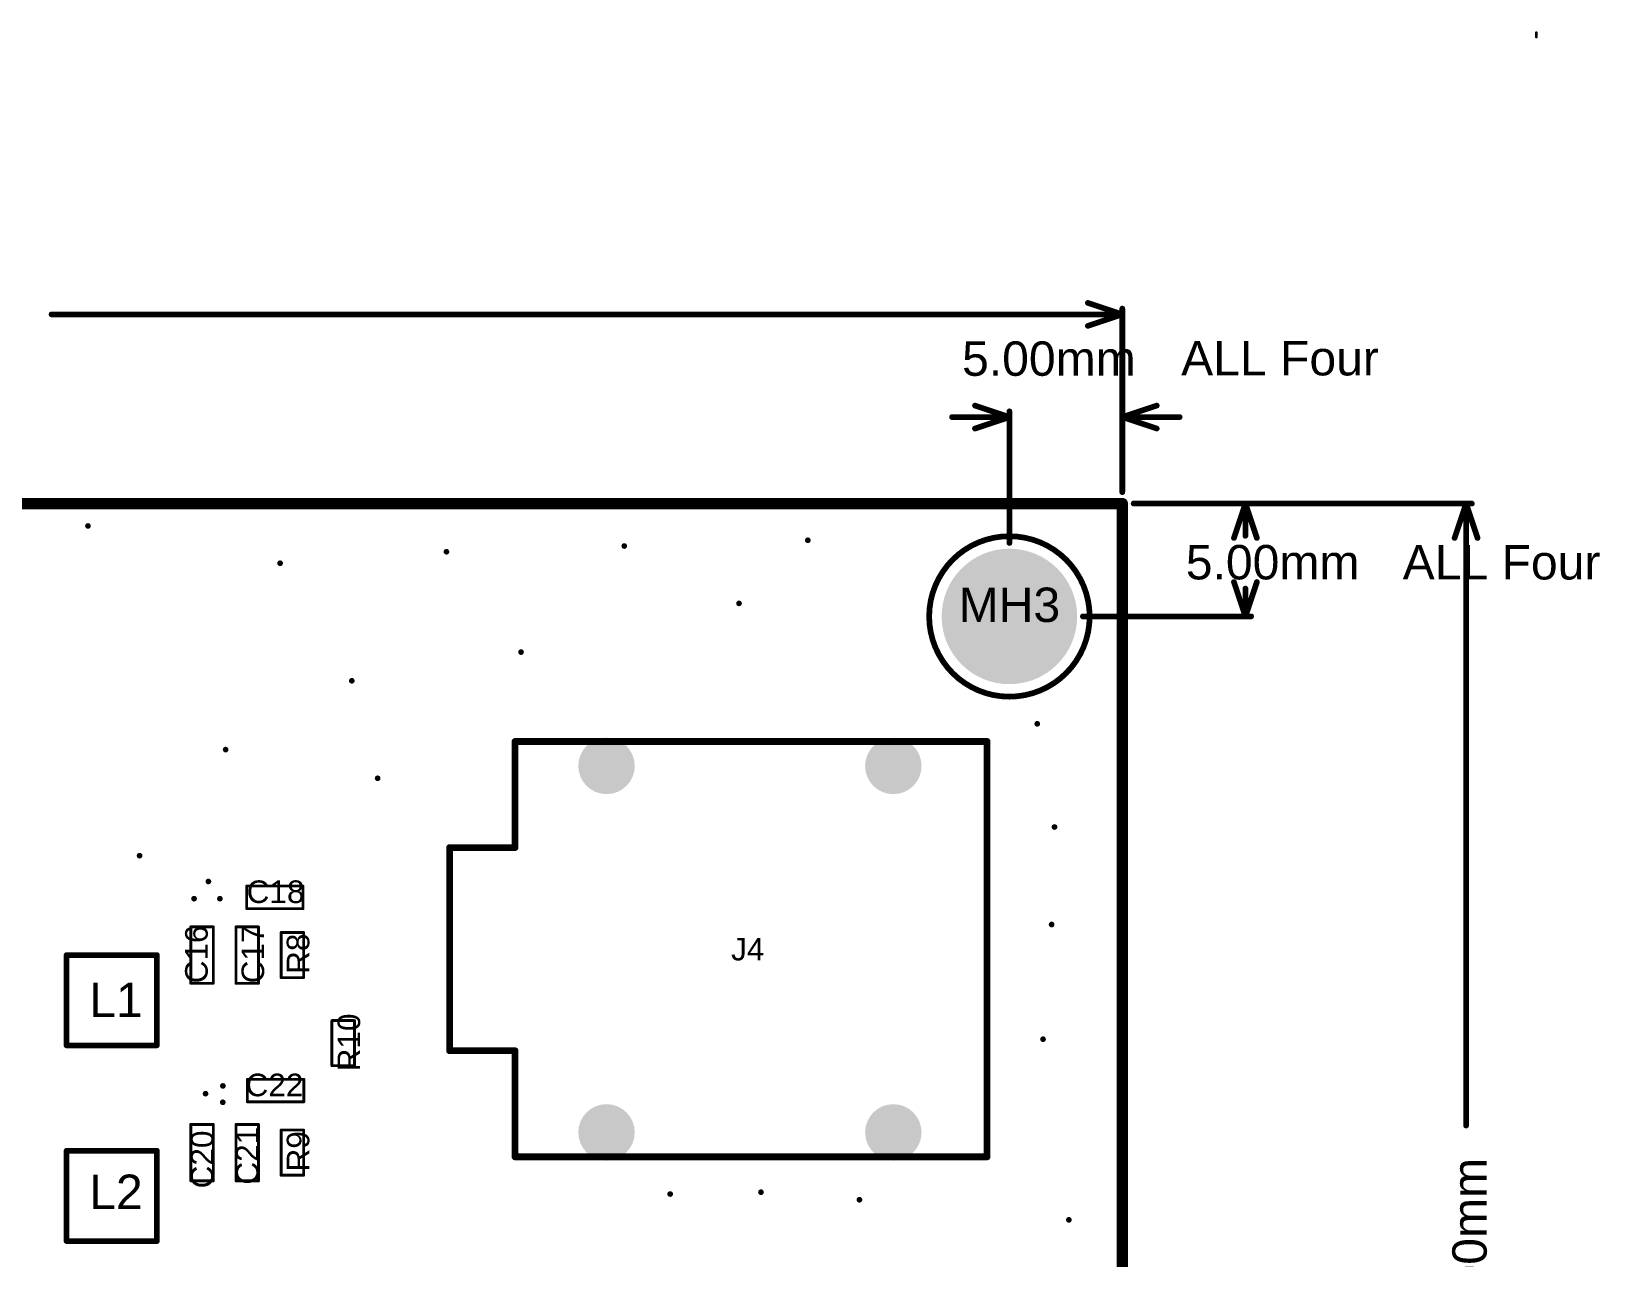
# Model space of a CAD drawing. Header units: inches. Extents: x 0 to 127, y 0 to 86.
# Drawn here: x 57.7 to 127.1, y 31.6 to 85.9 of the extents above; entities that cross this region are included whole.
import ezdxf

# ---------------------------------------------------------------- set-up
doc = ezdxf.new("R2010")
doc.units = ezdxf.units.IN
for name, color, linetype in [('Mechanical1', 6, 'Continuous'), ('Mechanical4', 56, 'Continuous'), ('Mechanical6', 56, 'Continuous'), ('MultiLayer', 9, 'Continuous'), ('PadHoleLayer', 156, 'Continuous'), ('ViaHoleLayer', 16, 'Continuous')]:
    doc.layers.add(name, color=color, linetype=linetype)
doc.styles.add('Arial', font='', dxfattribs={"height": 0.2})
doc.styles.get('Arial').set_extended_font_data('Arial')

# ---------------------------------------------------------------- blocks, each defined once
blk = doc.blocks.new('RES_0603_5')
at = {"layer": 'Mechanical4'}
for points in [[(-1, 0.5, 0.125, 0.125, 0), (-1, -0.5, 0.125, 0.125, 0)], [(-1, 0.5, 0.125, 0.125, 0), (1, 0.5, 0.125, 0.125, 0)], [(1, 0.5, 0.125, 0.125, 0), (1, -0.5, 0.125, 0.125, 0)], [(-1, -0.5, 0.125, 0.125, 0), (1, -0.5, 0.125, 0.125, 0)]]:
    blk.add_lwpolyline(points, format="xyseb", dxfattribs=at)
for points in [[(-1.031, 0.5, 0.0625, 0.0625, 1), (-0.969, 0.5, 0.0625, 0.0625, 1)], [(-1.031, 0.5, 0.0625, 0.0625, 1), (-0.969, 0.5, 0.0625, 0.0625, 1)], [(0.969, 0.5, 0.0625, 0.0625, 1), (1.031, 0.5, 0.0625, 0.0625, 1)], [(0.969, 0.5, 0.0625, 0.0625, 1), (1.031, 0.5, 0.0625, 0.0625, 1)], [(-1.031, -0.5, 0.0625, 0.0625, 1), (-0.969, -0.5, 0.0625, 0.0625, 1)], [(-1.031, -0.5, 0.0625, 0.0625, 1), (-0.969, -0.5, 0.0625, 0.0625, 1)], [(0.969, -0.5, 0.0625, 0.0625, 1), (1.031, -0.5, 0.0625, 0.0625, 1)], [(0.969, -0.5, 0.0625, 0.0625, 1), (1.031, -0.5, 0.0625, 0.0625, 1)]]:
    blk.add_lwpolyline(points, format="xyseb", close=True, dxfattribs=at)
at = {"layer": 'Mechanical4', "style": 'Arial'}
blk.add_text('R10', height=1, dxfattribs=at).set_placement((-1.25, -0.75))
blk = doc.blocks.new('RES_0603_6')
at = {"layer": 'Mechanical4'}
for points in [[(-1, 0.5, 0.125, 0.125, 0), (-1, -0.5, 0.125, 0.125, 0)], [(-1, 0.5, 0.125, 0.125, 0), (1, 0.5, 0.125, 0.125, 0)], [(1, 0.5, 0.125, 0.125, 0), (1, -0.5, 0.125, 0.125, 0)], [(-1, -0.5, 0.125, 0.125, 0), (1, -0.5, 0.125, 0.125, 0)]]:
    blk.add_lwpolyline(points, format="xyseb", dxfattribs=at)
for points in [[(-1.031, 0.5, 0.0625, 0.0625, 1), (-0.969, 0.5, 0.0625, 0.0625, 1)], [(-1.031, 0.5, 0.0625, 0.0625, 1), (-0.969, 0.5, 0.0625, 0.0625, 1)], [(0.969, 0.5, 0.0625, 0.0625, 1), (1.031, 0.5, 0.0625, 0.0625, 1)], [(0.969, 0.5, 0.0625, 0.0625, 1), (1.031, 0.5, 0.0625, 0.0625, 1)], [(-1.031, -0.5, 0.0625, 0.0625, 1), (-0.969, -0.5, 0.0625, 0.0625, 1)], [(-1.031, -0.5, 0.0625, 0.0625, 1), (-0.969, -0.5, 0.0625, 0.0625, 1)], [(0.969, -0.5, 0.0625, 0.0625, 1), (1.031, -0.5, 0.0625, 0.0625, 1)], [(0.969, -0.5, 0.0625, 0.0625, 1), (1.031, -0.5, 0.0625, 0.0625, 1)]]:
    blk.add_lwpolyline(points, format="xyseb", close=True, dxfattribs=at)
at = {"layer": 'Mechanical4', "style": 'Arial'}
blk.add_text('R9', height=1, dxfattribs=at).set_placement((-0.833, -0.75))
blk = doc.blocks.new('RES_0603_7')
at = {"layer": 'Mechanical4'}
for points in [[(-1, -0.5, 0.125, 0.125, 0), (-1, 0.5, 0.125, 0.125, 0)], [(1, 0.5, 0.125, 0.125, 0), (-1, 0.5, 0.125, 0.125, 0)], [(1, -0.5, 0.125, 0.125, 0), (1, 0.5, 0.125, 0.125, 0)], [(1, -0.5, 0.125, 0.125, 0), (-1, -0.5, 0.125, 0.125, 0)]]:
    blk.add_lwpolyline(points, format="xyseb", dxfattribs=at)
for points in [[(-1.031, 0.5, 0.0625, 0.0625, 1), (-0.969, 0.5, 0.0625, 0.0625, 1)], [(-1.031, 0.5, 0.0625, 0.0625, 1), (-0.969, 0.5, 0.0625, 0.0625, 1)], [(0.969, 0.5, 0.0625, 0.0625, 1), (1.031, 0.5, 0.0625, 0.0625, 1)], [(0.969, 0.5, 0.0625, 0.0625, 1), (1.031, 0.5, 0.0625, 0.0625, 1)], [(-1.031, -0.5, 0.0625, 0.0625, 1), (-0.969, -0.5, 0.0625, 0.0625, 1)], [(-1.031, -0.5, 0.0625, 0.0625, 1), (-0.969, -0.5, 0.0625, 0.0625, 1)], [(0.969, -0.5, 0.0625, 0.0625, 1), (1.031, -0.5, 0.0625, 0.0625, 1)], [(0.969, -0.5, 0.0625, 0.0625, 1), (1.031, -0.5, 0.0625, 0.0625, 1)]]:
    blk.add_lwpolyline(points, format="xyseb", close=True, dxfattribs=at)
at = {"layer": 'Mechanical4', "style": 'Arial'}
blk.add_text('R8', height=1, rotation=-180, dxfattribs=at).set_placement((0.833, 0.75))
blk = doc.blocks.new('MH_M3_16')
at = {"layer": 'MultiLayer'}
h = blk.add_hatch(color=9, dxfattribs=at)
edge = h.paths.add_edge_path()
edge.add_arc((0, 0), 3, 0, 360)
at = {"layer": 'PadHoleLayer'}
h = blk.add_hatch(color=156, dxfattribs=at)
edge = h.paths.add_edge_path()
edge.add_arc((0, 0), 1.6, 0, 360)
at = {"layer": 'Mechanical4'}
for points in [[(3.553, 0, 0.254, 0.254, 1), (-3.553, 0, 0.254, 0.254, 1)], [(-3.617, 0, 0.127, 0.127, 1), (-3.49, 0, 0.127, 0.127, 1)], [(3.49, 0, 0.127, 0.127, 1), (3.617, 0, 0.127, 0.127, 1)]]:
    blk.add_lwpolyline(points, format="xyseb", close=True, dxfattribs=at)
at = {"layer": 'Mechanical4', "style": 'Arial'}
blk.add_text('MH3', height=1.524, rotation=270, dxfattribs=at).set_placement((-0.246, 2.246))
blk = doc.blocks.new('ASPI_4030S_21')
at = {"layer": 'Mechanical4'}
for points in [[(-2, -2, 0.25, 0.25, 0), (-2, 2, 0.25, 0.25, 0)], [(-2, 2, 0.25, 0.25, 0), (2, 2, 0.25, 0.25, 0)], [(2, -2, 0.25, 0.25, 0), (2, 2, 0.25, 0.25, 0)], [(-2, -2, 0.25, 0.25, 0), (2, -2, 0.25, 0.25, 0)]]:
    blk.add_lwpolyline(points, format="xyseb", dxfattribs=at)
for points in [[(-2.063, 2, 0.125, 0.125, 1), (-1.938, 2, 0.125, 0.125, 1)], [(-2.063, 2, 0.125, 0.125, 1), (-1.938, 2, 0.125, 0.125, 1)], [(1.938, 2, 0.125, 0.125, 1), (2.063, 2, 0.125, 0.125, 1)], [(1.938, 2, 0.125, 0.125, 1), (2.063, 2, 0.125, 0.125, 1)], [(-2.063, -2, 0.125, 0.125, 1), (-1.938, -2, 0.125, 0.125, 1)], [(-2.063, -2, 0.125, 0.125, 1), (-1.938, -2, 0.125, 0.125, 1)], [(1.938, -2, 0.125, 0.125, 1), (2.063, -2, 0.125, 0.125, 1)], [(1.938, -2, 0.125, 0.125, 1), (2.063, -2, 0.125, 0.125, 1)]]:
    blk.add_lwpolyline(points, format="xyseb", close=True, dxfattribs=at)
at = {"layer": 'Mechanical4', "style": 'Arial'}
blk.add_text('L2', height=1.524, dxfattribs=at).set_placement((-0.996, -0.579))
blk = doc.blocks.new('ASPI_4030S_22')
at = {"layer": 'Mechanical4'}
for points in [[(-2, 2, 0.25, 0.25, 0), (2, 2, 0.25, 0.25, 0)], [(-2, -2, 0.25, 0.25, 0), (-2, 2, 0.25, 0.25, 0)], [(2, -2, 0.25, 0.25, 0), (2, 2, 0.25, 0.25, 0)], [(-2, -2, 0.25, 0.25, 0), (2, -2, 0.25, 0.25, 0)]]:
    blk.add_lwpolyline(points, format="xyseb", dxfattribs=at)
for points in [[(-2.063, 2, 0.125, 0.125, 1), (-1.938, 2, 0.125, 0.125, 1)], [(-2.063, 2, 0.125, 0.125, 1), (-1.938, 2, 0.125, 0.125, 1)], [(1.938, 2, 0.125, 0.125, 1), (2.063, 2, 0.125, 0.125, 1)], [(1.938, 2, 0.125, 0.125, 1), (2.063, 2, 0.125, 0.125, 1)], [(-2.063, -2, 0.125, 0.125, 1), (-1.938, -2, 0.125, 0.125, 1)], [(-2.063, -2, 0.125, 0.125, 1), (-1.938, -2, 0.125, 0.125, 1)], [(1.938, -2, 0.125, 0.125, 1), (2.063, -2, 0.125, 0.125, 1)], [(1.938, -2, 0.125, 0.125, 1), (2.063, -2, 0.125, 0.125, 1)]]:
    blk.add_lwpolyline(points, format="xyseb", close=True, dxfattribs=at)
at = {"layer": 'Mechanical4', "style": 'Arial'}
blk.add_text('L1', height=1.524, dxfattribs=at).set_placement((-0.996, -0.746))
blk = doc.blocks.new('NMJ4HCD2_24')
at = {"layer": 'MultiLayer'}
h = blk.add_hatch(color=9, dxfattribs=at)
edge = h.paths.add_edge_path()
edge.add_arc((-6.35, 8.115), 1.25, 0, 360)
h = blk.add_hatch(color=9, dxfattribs=at)
edge = h.paths.add_edge_path()
edge.add_arc((6.35, 8.115), 1.25, 0, 360)
h = blk.add_hatch(color=9, dxfattribs=at)
edge = h.paths.add_edge_path()
edge.add_arc((-6.35, -8.115), 1.25, 0, 360)
h = blk.add_hatch(color=9, dxfattribs=at)
edge = h.paths.add_edge_path()
edge.add_arc((6.35, -8.115), 1.25, 0, 360)
at = {"layer": 'PadHoleLayer'}
h = blk.add_hatch(color=156, dxfattribs=at)
edge = h.paths.add_edge_path()
edge.add_arc((-6.35, 8.115), 0.7, 0, 360)
h = blk.add_hatch(color=156, dxfattribs=at)
edge = h.paths.add_edge_path()
edge.add_arc((6.35, 8.115), 0.7, 0, 360)
h = blk.add_hatch(color=156, dxfattribs=at)
edge = h.paths.add_edge_path()
edge.add_arc((-6.35, -8.115), 0.7, 0, 360)
h = blk.add_hatch(color=156, dxfattribs=at)
edge = h.paths.add_edge_path()
edge.add_arc((6.35, -8.115), 0.7, 0, 360)
at = {"layer": 'Mechanical4'}
for points in [[(-10.4, 4.5, 0.3, 0.3, 0), (-10.4, 9.2, 0.3, 0.3, 0)], [(-10.4, 9.2, 0.3, 0.3, 0), (10.5, 9.2, 0.3, 0.3, 0)], [(10.5, -9.2, 0.3, 0.3, 0), (10.5, 9.2, 0.3, 0.3, 0)], [(-13.3, 4.5, 0.3, 0.3, 0), (-10.5, 4.5, 0.3, 0.3, 0)], [(-13.3, -4.5, 0.3, 0.3, 0), (-13.3, 4.5, 0.3, 0.3, 0)], [(-10.5, 4.5, 0.3, 0.3, 0), (-10.4, 4.5, 0.3, 0.3, 0)], [(-13.3, -4.5, 0.3, 0.3, 0), (-10.4, -4.5, 0.3, 0.3, 0)], [(-10.4, -9.2, 0.3, 0.3, 0), (-10.4, -4.5, 0.3, 0.3, 0)], [(-10.4, -9.2, 0.3, 0.3, 0), (10.5, -9.2, 0.3, 0.3, 0)]]:
    blk.add_lwpolyline(points, format="xyseb", dxfattribs=at)
for points in [[(-10.475, 9.2, 0.15, 0.15, 1), (-10.325, 9.2, 0.15, 0.15, 1)], [(-10.475, 9.2, 0.15, 0.15, 1), (-10.325, 9.2, 0.15, 0.15, 1)], [(10.425, 9.2, 0.15, 0.15, 1), (10.575, 9.2, 0.15, 0.15, 1)], [(10.425, 9.2, 0.15, 0.15, 1), (10.575, 9.2, 0.15, 0.15, 1)], [(-13.375, 4.5, 0.15, 0.15, 1), (-13.225, 4.5, 0.15, 0.15, 1)], [(-13.375, 4.5, 0.15, 0.15, 1), (-13.225, 4.5, 0.15, 0.15, 1)], [(-10.575, 4.5, 0.15, 0.15, 1), (-10.425, 4.5, 0.15, 0.15, 1)], [(-10.575, 4.5, 0.15, 0.15, 1), (-10.425, 4.5, 0.15, 0.15, 1)], [(-10.475, 4.5, 0.15, 0.15, 1), (-10.325, 4.5, 0.15, 0.15, 1)], [(-10.475, 4.5, 0.15, 0.15, 1), (-10.325, 4.5, 0.15, 0.15, 1)], [(-13.375, -4.5, 0.15, 0.15, 1), (-13.225, -4.5, 0.15, 0.15, 1)], [(-13.375, -4.5, 0.15, 0.15, 1), (-13.225, -4.5, 0.15, 0.15, 1)], [(-10.475, -4.5, 0.15, 0.15, 1), (-10.325, -4.5, 0.15, 0.15, 1)], [(-10.475, -4.5, 0.15, 0.15, 1), (-10.325, -4.5, 0.15, 0.15, 1)], [(-10.475, -9.2, 0.15, 0.15, 1), (-10.325, -9.2, 0.15, 0.15, 1)], [(-10.475, -9.2, 0.15, 0.15, 1), (-10.325, -9.2, 0.15, 0.15, 1)], [(10.425, -9.2, 0.15, 0.15, 1), (10.575, -9.2, 0.15, 0.15, 1)], [(10.425, -9.2, 0.15, 0.15, 1), (10.575, -9.2, 0.15, 0.15, 1)]]:
    blk.add_lwpolyline(points, format="xyseb", close=True, dxfattribs=at)
at = {"layer": 'Mechanical4', "style": 'Arial'}
blk.add_text('J4', height=1, rotation=360, dxfattribs=at).set_placement((-0.833, -0.5))
blk = doc.blocks.new('CAP_0603_39')
at = {"layer": 'Mechanical4'}
for points in [[(-1.25, 0.5, 0.125, 0.125, 0), (1.25, 0.5, 0.125, 0.125, 0)], [(-1.25, -0.5, 0.125, 0.125, 0), (-1.25, 0.5, 0.125, 0.125, 0)], [(1.25, -0.5, 0.125, 0.125, 0), (1.25, 0.5, 0.125, 0.125, 0)], [(-1.25, -0.5, 0.125, 0.125, 0), (1.25, -0.5, 0.125, 0.125, 0)]]:
    blk.add_lwpolyline(points, format="xyseb", dxfattribs=at)
for points in [[(-1.281, 0.5, 0.0625, 0.0625, 1), (-1.219, 0.5, 0.0625, 0.0625, 1)], [(-1.281, 0.5, 0.0625, 0.0625, 1), (-1.219, 0.5, 0.0625, 0.0625, 1)], [(1.219, 0.5, 0.0625, 0.0625, 1), (1.281, 0.5, 0.0625, 0.0625, 1)], [(1.219, 0.5, 0.0625, 0.0625, 1), (1.281, 0.5, 0.0625, 0.0625, 1)], [(-1.281, -0.5, 0.0625, 0.0625, 1), (-1.219, -0.5, 0.0625, 0.0625, 1)], [(-1.281, -0.5, 0.0625, 0.0625, 1), (-1.219, -0.5, 0.0625, 0.0625, 1)], [(1.219, -0.5, 0.0625, 0.0625, 1), (1.281, -0.5, 0.0625, 0.0625, 1)], [(1.219, -0.5, 0.0625, 0.0625, 1), (1.281, -0.5, 0.0625, 0.0625, 1)]]:
    blk.add_lwpolyline(points, format="xyseb", close=True, dxfattribs=at)
at = {"layer": 'Mechanical4', "style": 'Arial'}
blk.add_text('C22', height=1, rotation=360, dxfattribs=at).set_placement((-1.333, -0.25))
blk = doc.blocks.new('CAP_0603_40')
at = {"layer": 'Mechanical4'}
for points in [[(-1.25, -0.5, 0.125, 0.125, 0), (-1.25, 0.5, 0.125, 0.125, 0)], [(1.25, 0.5, 0.125, 0.125, 0), (-1.25, 0.5, 0.125, 0.125, 0)], [(1.25, -0.5, 0.125, 0.125, 0), (1.25, 0.5, 0.125, 0.125, 0)], [(1.25, -0.5, 0.125, 0.125, 0), (-1.25, -0.5, 0.125, 0.125, 0)]]:
    blk.add_lwpolyline(points, format="xyseb", dxfattribs=at)
for points in [[(-1.281, 0.5, 0.0625, 0.0625, 1), (-1.219, 0.5, 0.0625, 0.0625, 1)], [(-1.281, 0.5, 0.0625, 0.0625, 1), (-1.219, 0.5, 0.0625, 0.0625, 1)], [(1.219, 0.5, 0.0625, 0.0625, 1), (1.281, 0.5, 0.0625, 0.0625, 1)], [(1.219, 0.5, 0.0625, 0.0625, 1), (1.281, 0.5, 0.0625, 0.0625, 1)], [(-1.281, -0.5, 0.0625, 0.0625, 1), (-1.219, -0.5, 0.0625, 0.0625, 1)], [(-1.281, -0.5, 0.0625, 0.0625, 1), (-1.219, -0.5, 0.0625, 0.0625, 1)], [(1.219, -0.5, 0.0625, 0.0625, 1), (1.281, -0.5, 0.0625, 0.0625, 1)], [(1.219, -0.5, 0.0625, 0.0625, 1), (1.281, -0.5, 0.0625, 0.0625, 1)]]:
    blk.add_lwpolyline(points, format="xyseb", close=True, dxfattribs=at)
at = {"layer": 'Mechanical4', "style": 'Arial'}
blk.add_text('C21', height=1, rotation=-180, dxfattribs=at).set_placement((1.416, 0.5))
blk = doc.blocks.new('CAP_0603_41')
at = {"layer": 'Mechanical4'}
for points in [[(1.25, 0.5, 0.125, 0.125, 0), (-1.25, 0.5, 0.125, 0.125, 0)], [(-1.25, -0.5, 0.125, 0.125, 0), (-1.25, 0.5, 0.125, 0.125, 0)], [(1.25, -0.5, 0.125, 0.125, 0), (1.25, 0.5, 0.125, 0.125, 0)], [(1.25, -0.5, 0.125, 0.125, 0), (-1.25, -0.5, 0.125, 0.125, 0)]]:
    blk.add_lwpolyline(points, format="xyseb", dxfattribs=at)
for points in [[(-1.281, 0.5, 0.0625, 0.0625, 1), (-1.219, 0.5, 0.0625, 0.0625, 1)], [(-1.281, 0.5, 0.0625, 0.0625, 1), (-1.219, 0.5, 0.0625, 0.0625, 1)], [(1.219, 0.5, 0.0625, 0.0625, 1), (1.281, 0.5, 0.0625, 0.0625, 1)], [(1.219, 0.5, 0.0625, 0.0625, 1), (1.281, 0.5, 0.0625, 0.0625, 1)], [(-1.281, -0.5, 0.0625, 0.0625, 1), (-1.219, -0.5, 0.0625, 0.0625, 1)], [(-1.281, -0.5, 0.0625, 0.0625, 1), (-1.219, -0.5, 0.0625, 0.0625, 1)], [(1.219, -0.5, 0.0625, 0.0625, 1), (1.281, -0.5, 0.0625, 0.0625, 1)], [(1.219, -0.5, 0.0625, 0.0625, 1), (1.281, -0.5, 0.0625, 0.0625, 1)]]:
    blk.add_lwpolyline(points, format="xyseb", close=True, dxfattribs=at)
at = {"layer": 'Mechanical4', "style": 'Arial'}
blk.add_text('C20', height=1, rotation=-180, dxfattribs=at).set_placement((1.583, 0.5))
blk = doc.blocks.new('CAP_0603_43')
at = {"layer": 'Mechanical4'}
for points in [[(1.25, 0.5, 0.125, 0.125, 0), (-1.25, 0.5, 0.125, 0.125, 0)], [(-1.25, 0.5, 0.125, 0.125, 0), (-1.25, -0.5, 0.125, 0.125, 0)], [(1.25, 0.5, 0.125, 0.125, 0), (1.25, -0.5, 0.125, 0.125, 0)], [(1.25, -0.5, 0.125, 0.125, 0), (-1.25, -0.5, 0.125, 0.125, 0)]]:
    blk.add_lwpolyline(points, format="xyseb", dxfattribs=at)
for points in [[(-1.281, 0.5, 0.0625, 0.0625, 1), (-1.219, 0.5, 0.0625, 0.0625, 1)], [(-1.281, 0.5, 0.0625, 0.0625, 1), (-1.219, 0.5, 0.0625, 0.0625, 1)], [(1.219, 0.5, 0.0625, 0.0625, 1), (1.281, 0.5, 0.0625, 0.0625, 1)], [(1.219, 0.5, 0.0625, 0.0625, 1), (1.281, 0.5, 0.0625, 0.0625, 1)], [(-1.281, -0.5, 0.0625, 0.0625, 1), (-1.219, -0.5, 0.0625, 0.0625, 1)], [(-1.281, -0.5, 0.0625, 0.0625, 1), (-1.219, -0.5, 0.0625, 0.0625, 1)], [(1.219, -0.5, 0.0625, 0.0625, 1), (1.281, -0.5, 0.0625, 0.0625, 1)], [(1.219, -0.5, 0.0625, 0.0625, 1), (1.281, -0.5, 0.0625, 0.0625, 1)]]:
    blk.add_lwpolyline(points, format="xyseb", close=True, dxfattribs=at)
at = {"layer": 'Mechanical4', "style": 'Arial'}
blk.add_text('C18', height=1, rotation=180, dxfattribs=at).set_placement((1.25, 0.25))
blk = doc.blocks.new('CAP_0603_44')
at = {"layer": 'Mechanical4'}
for points in [[(-1.25, 0.5, 0.125, 0.125, 0), (-1.25, -0.5, 0.125, 0.125, 0)], [(-1.25, 0.5, 0.125, 0.125, 0), (1.25, 0.5, 0.125, 0.125, 0)], [(1.25, 0.5, 0.125, 0.125, 0), (1.25, -0.5, 0.125, 0.125, 0)], [(-1.25, -0.5, 0.125, 0.125, 0), (1.25, -0.5, 0.125, 0.125, 0)]]:
    blk.add_lwpolyline(points, format="xyseb", dxfattribs=at)
for points in [[(-1.281, 0.5, 0.0625, 0.0625, 1), (-1.219, 0.5, 0.0625, 0.0625, 1)], [(-1.281, 0.5, 0.0625, 0.0625, 1), (-1.219, 0.5, 0.0625, 0.0625, 1)], [(1.219, 0.5, 0.0625, 0.0625, 1), (1.281, 0.5, 0.0625, 0.0625, 1)], [(1.219, 0.5, 0.0625, 0.0625, 1), (1.281, 0.5, 0.0625, 0.0625, 1)], [(-1.281, -0.5, 0.0625, 0.0625, 1), (-1.219, -0.5, 0.0625, 0.0625, 1)], [(-1.281, -0.5, 0.0625, 0.0625, 1), (-1.219, -0.5, 0.0625, 0.0625, 1)], [(1.219, -0.5, 0.0625, 0.0625, 1), (1.281, -0.5, 0.0625, 0.0625, 1)], [(1.219, -0.5, 0.0625, 0.0625, 1), (1.281, -0.5, 0.0625, 0.0625, 1)]]:
    blk.add_lwpolyline(points, format="xyseb", close=True, dxfattribs=at)
at = {"layer": 'Mechanical4', "style": 'Arial'}
blk.add_text('C17', height=1, dxfattribs=at).set_placement((-1.25, -0.75))
blk = doc.blocks.new('CAP_0603_45')
at = {"layer": 'Mechanical4'}
for points in [[(-1.25, 0.5, 0.125, 0.125, 0), (1.25, 0.5, 0.125, 0.125, 0)], [(-1.25, 0.5, 0.125, 0.125, 0), (-1.25, -0.5, 0.125, 0.125, 0)], [(1.25, 0.5, 0.125, 0.125, 0), (1.25, -0.5, 0.125, 0.125, 0)], [(-1.25, -0.5, 0.125, 0.125, 0), (1.25, -0.5, 0.125, 0.125, 0)]]:
    blk.add_lwpolyline(points, format="xyseb", dxfattribs=at)
for points in [[(-1.281, 0.5, 0.0625, 0.0625, 1), (-1.219, 0.5, 0.0625, 0.0625, 1)], [(-1.281, 0.5, 0.0625, 0.0625, 1), (-1.219, 0.5, 0.0625, 0.0625, 1)], [(1.219, 0.5, 0.0625, 0.0625, 1), (1.281, 0.5, 0.0625, 0.0625, 1)], [(1.219, 0.5, 0.0625, 0.0625, 1), (1.281, 0.5, 0.0625, 0.0625, 1)], [(-1.281, -0.5, 0.0625, 0.0625, 1), (-1.219, -0.5, 0.0625, 0.0625, 1)], [(-1.281, -0.5, 0.0625, 0.0625, 1), (-1.219, -0.5, 0.0625, 0.0625, 1)], [(1.219, -0.5, 0.0625, 0.0625, 1), (1.281, -0.5, 0.0625, 0.0625, 1)], [(1.219, -0.5, 0.0625, 0.0625, 1), (1.281, -0.5, 0.0625, 0.0625, 1)]]:
    blk.add_lwpolyline(points, format="xyseb", close=True, dxfattribs=at)
at = {"layer": 'Mechanical4', "style": 'Arial'}
blk.add_text('C16', height=1, dxfattribs=at).set_placement((-1.25, -0.25))

msp = doc.modelspace()

# ---------------------------------------------------------------- hatches: boundary and pattern name
at = {"layer": 'ViaHoleLayer'}
h = msp.add_hatch(color=16, dxfattribs=at)
edge = h.paths.add_edge_path()
edge.add_arc((60.198, 64.008), 0.127, 0, 360)
h = msp.add_hatch(color=16, dxfattribs=at)
edge = h.paths.add_edge_path()
edge.add_arc((83.947, 63.119), 0.127, 0, 360)
h = msp.add_hatch(color=16, dxfattribs=at)
edge = h.paths.add_edge_path()
edge.add_arc((92.075, 63.373), 0.127, 0, 360)
h = msp.add_hatch(color=16, dxfattribs=at)
edge = h.paths.add_edge_path()
edge.add_arc((76.073, 62.865), 0.127, 0, 360)
h = msp.add_hatch(color=16, dxfattribs=at)
edge = h.paths.add_edge_path()
edge.add_arc((68.707, 62.357), 0.127, 0, 360)
h = msp.add_hatch(color=16, dxfattribs=at)
edge = h.paths.add_edge_path()
edge.add_arc((89.027, 60.579), 0.127, 0, 360)
h = msp.add_hatch(color=16, dxfattribs=at)
edge = h.paths.add_edge_path()
edge.add_arc((79.375, 58.42), 0.127, 0, 360)
h = msp.add_hatch(color=16, dxfattribs=at)
edge = h.paths.add_edge_path()
edge.add_arc((71.882, 57.15), 0.127, 0, 360)
h = msp.add_hatch(color=16, dxfattribs=at)
edge = h.paths.add_edge_path()
edge.add_arc((102.235, 55.245), 0.127, 0, 360)
h = msp.add_hatch(color=16, dxfattribs=at)
edge = h.paths.add_edge_path()
edge.add_arc((66.294, 54.102), 0.127, 0, 360)
h = msp.add_hatch(color=16, dxfattribs=at)
edge = h.paths.add_edge_path()
edge.add_arc((73.025, 52.832), 0.127, 0, 360)
h = msp.add_hatch(color=16, dxfattribs=at)
edge = h.paths.add_edge_path()
edge.add_arc((102.997, 50.673), 0.127, 0, 360)
h = msp.add_hatch(color=16, dxfattribs=at)
edge = h.paths.add_edge_path()
edge.add_arc((62.484, 49.403), 0.127, 0, 360)
h = msp.add_hatch(color=16, dxfattribs=at)
edge = h.paths.add_edge_path()
edge.add_arc((65.532, 48.26), 0.127, 0, 360)
h = msp.add_hatch(color=16, dxfattribs=at)
edge = h.paths.add_edge_path()
edge.add_arc((64.897, 47.498), 0.127, 0, 360)
h = msp.add_hatch(color=16, dxfattribs=at)
edge = h.paths.add_edge_path()
edge.add_arc((66.04, 47.498), 0.127, 0, 360)
h = msp.add_hatch(color=16, dxfattribs=at)
edge = h.paths.add_edge_path()
edge.add_arc((102.87, 46.355), 0.127, 0, 360)
h = msp.add_hatch(color=16, dxfattribs=at)
edge = h.paths.add_edge_path()
edge.add_arc((102.489, 41.275), 0.127, 0, 360)
h = msp.add_hatch(color=16, dxfattribs=at)
edge = h.paths.add_edge_path()
edge.add_arc((65.405, 38.862), 0.127, 0, 360)
h = msp.add_hatch(color=16, dxfattribs=at)
edge = h.paths.add_edge_path()
edge.add_arc((66.174, 39.205), 0.127, 0, 360)
h = msp.add_hatch(color=16, dxfattribs=at)
edge = h.paths.add_edge_path()
edge.add_arc((66.167, 38.481), 0.127, 0, 360)
h = msp.add_hatch(color=16, dxfattribs=at)
edge = h.paths.add_edge_path()
edge.add_arc((85.979, 34.417), 0.127, 0, 360)
h = msp.add_hatch(color=16, dxfattribs=at)
edge = h.paths.add_edge_path()
edge.add_arc((90, 34.5), 0.127, 0, 360)
h = msp.add_hatch(color=16, dxfattribs=at)
edge = h.paths.add_edge_path()
edge.add_arc((94.361, 34.163), 0.127, 0, 360)
h = msp.add_hatch(color=16, dxfattribs=at)
edge = h.paths.add_edge_path()
edge.add_arc((103.632, 33.274), 0.127, 0, 360)

# ---------------------------------------------------------------- linework, layer by layer
at = {"layer": 'Mechanical1'}
for points in [[(104.476, 73.887, 0.254, 0.254, 0), (106, 73.379, 0.254, 0.254, 0)], [(106, 65.504, 0.254, 0.254, 0), (106, 73.633, 0.254, 0.254, 0)], [(58.586, 73.379, 0.254, 0.254, 0), (106, 73.379, 0.254, 0.254, 0)], [(104.476, 72.871, 0.254, 0.254, 0), (106, 73.379, 0.254, 0.254, 0)], [(99.476, 69.338, 0.254, 0.254, 0), (101, 68.83, 0.254, 0.254, 0)], [(106, 68.83, 0.254, 0.254, 0), (107.524, 69.338, 0.254, 0.254, 0)], [(98.46, 68.83, 0.254, 0.254, 0), (101, 68.83, 0.254, 0.254, 0)], [(99.476, 68.322, 0.254, 0.254, 0), (101, 68.83, 0.254, 0.254, 0)], [(101, 63.254, 0.254, 0.254, 0), (101, 69.084, 0.254, 0.254, 0)], [(106, 65.504, 0.254, 0.254, 0), (106, 69.084, 0.254, 0.254, 0)], [(106, 68.83, 0.254, 0.254, 0), (107.524, 68.322, 0.254, 0.254, 0)], [(106, 68.83, 0.254, 0.254, 0), (108.54, 68.83, 0.254, 0.254, 0)], [(106.504, 65, 0.254, 0.254, 0), (111.705, 65, 0.254, 0.254, 0)], [(106.504, 65, 0.254, 0.254, 0), (121.476, 65, 0.254, 0.254, 0)], [(110.943, 63.476, 0.254, 0.254, 0), (111.451, 65, 0.254, 0.254, 0)], [(111.451, 65, 0.254, 0.254, 0), (111.959, 63.476, 0.254, 0.254, 0)], [(111.451, 63.57, 0.254, 0.254, 0), (111.451, 65, 0.254, 0.254, 0)], [(120.714, 63.476, 0.254, 0.254, 0), (121.222, 65, 0.254, 0.254, 0)], [(121.222, 65, 0.254, 0.254, 0), (121.73, 63.476, 0.254, 0.254, 0)], [(121.222, 37.451, 0.254, 0.254, 0), (121.222, 65, 0.254, 0.254, 0)], [(110.943, 61.524, 0.254, 0.254, 0), (111.451, 60, 0.254, 0.254, 0)], [(111.451, 60, 0.254, 0.254, 0), (111.959, 61.524, 0.254, 0.254, 0)], [(111.451, 60, 0.254, 0.254, 0), (111.451, 61.234, 0.254, 0.254, 0)], [(104.254, 60, 0.254, 0.254, 0), (111.705, 60, 0.254, 0.254, 0)]]:
    msp.add_lwpolyline(points, format="xyseb", dxfattribs=at)
for points in [[(104.412, 73.887, 0.127, 0.127, 1), (104.539, 73.887, 0.127, 0.127, 1)], [(105.936, 73.633, 0.127, 0.127, 1), (106.063, 73.633, 0.127, 0.127, 1)], [(58.523, 73.379, 0.127, 0.127, 1), (58.65, 73.379, 0.127, 0.127, 1)], [(104.412, 72.871, 0.127, 0.127, 1), (104.539, 72.871, 0.127, 0.127, 1)], [(105.936, 73.379, 0.127, 0.127, 1), (106.063, 73.379, 0.127, 0.127, 1)], [(105.936, 73.379, 0.127, 0.127, 1), (106.063, 73.379, 0.127, 0.127, 1)], [(105.936, 73.379, 0.127, 0.127, 1), (106.063, 73.379, 0.127, 0.127, 1)], [(99.413, 69.338, 0.127, 0.127, 1), (99.54, 69.338, 0.127, 0.127, 1)], [(107.46, 69.338, 0.127, 0.127, 1), (107.587, 69.338, 0.127, 0.127, 1)], [(98.397, 68.83, 0.127, 0.127, 1), (98.524, 68.83, 0.127, 0.127, 1)], [(100.937, 69.084, 0.127, 0.127, 1), (101.064, 69.084, 0.127, 0.127, 1)], [(100.937, 68.83, 0.127, 0.127, 1), (101.064, 68.83, 0.127, 0.127, 1)], [(100.937, 68.83, 0.127, 0.127, 1), (101.064, 68.83, 0.127, 0.127, 1)], [(100.937, 68.83, 0.127, 0.127, 1), (101.064, 68.83, 0.127, 0.127, 1)], [(105.936, 69.084, 0.127, 0.127, 1), (106.063, 69.084, 0.127, 0.127, 1)], [(105.936, 68.83, 0.127, 0.127, 1), (106.063, 68.83, 0.127, 0.127, 1)], [(105.936, 68.83, 0.127, 0.127, 1), (106.063, 68.83, 0.127, 0.127, 1)], [(105.936, 68.83, 0.127, 0.127, 1), (106.063, 68.83, 0.127, 0.127, 1)], [(108.476, 68.83, 0.127, 0.127, 1), (108.603, 68.83, 0.127, 0.127, 1)], [(99.413, 68.322, 0.127, 0.127, 1), (99.54, 68.322, 0.127, 0.127, 1)], [(107.46, 68.322, 0.127, 0.127, 1), (107.587, 68.322, 0.127, 0.127, 1)], [(105.936, 65.504, 0.127, 0.127, 1), (106.063, 65.504, 0.127, 0.127, 1)], [(105.936, 65.504, 0.127, 0.127, 1), (106.063, 65.504, 0.127, 0.127, 1)], [(106.44, 65, 0.127, 0.127, 1), (106.567, 65, 0.127, 0.127, 1)], [(106.44, 65, 0.127, 0.127, 1), (106.567, 65, 0.127, 0.127, 1)], [(111.387, 65, 0.127, 0.127, 1), (111.514, 65, 0.127, 0.127, 1)], [(111.387, 65, 0.127, 0.127, 1), (111.514, 65, 0.127, 0.127, 1)], [(111.387, 65, 0.127, 0.127, 1), (111.514, 65, 0.127, 0.127, 1)], [(111.641, 65, 0.127, 0.127, 1), (111.768, 65, 0.127, 0.127, 1)], [(121.159, 65, 0.127, 0.127, 1), (121.286, 65, 0.127, 0.127, 1)], [(121.159, 65, 0.127, 0.127, 1), (121.286, 65, 0.127, 0.127, 1)], [(121.159, 65, 0.127, 0.127, 1), (121.286, 65, 0.127, 0.127, 1)], [(121.413, 65, 0.127, 0.127, 1), (121.54, 65, 0.127, 0.127, 1)], [(100.937, 63.254, 0.127, 0.127, 1), (101.064, 63.254, 0.127, 0.127, 1)], [(110.879, 63.476, 0.127, 0.127, 1), (111.006, 63.476, 0.127, 0.127, 1)], [(111.387, 63.57, 0.127, 0.127, 1), (111.514, 63.57, 0.127, 0.127, 1)], [(111.895, 63.476, 0.127, 0.127, 1), (112.022, 63.476, 0.127, 0.127, 1)], [(120.651, 63.476, 0.127, 0.127, 1), (120.778, 63.476, 0.127, 0.127, 1)], [(121.667, 63.476, 0.127, 0.127, 1), (121.794, 63.476, 0.127, 0.127, 1)], [(110.879, 61.524, 0.127, 0.127, 1), (111.006, 61.524, 0.127, 0.127, 1)], [(111.387, 61.234, 0.127, 0.127, 1), (111.514, 61.234, 0.127, 0.127, 1)], [(111.895, 61.524, 0.127, 0.127, 1), (112.022, 61.524, 0.127, 0.127, 1)], [(104.191, 60, 0.127, 0.127, 1), (104.318, 60, 0.127, 0.127, 1)], [(111.387, 60, 0.127, 0.127, 1), (111.514, 60, 0.127, 0.127, 1)], [(111.387, 60, 0.127, 0.127, 1), (111.514, 60, 0.127, 0.127, 1)], [(111.387, 60, 0.127, 0.127, 1), (111.514, 60, 0.127, 0.127, 1)], [(111.641, 60, 0.127, 0.127, 1), (111.768, 60, 0.127, 0.127, 1)], [(121.159, 37.451, 0.127, 0.127, 1), (121.286, 37.451, 0.127, 0.127, 1)]]:
    msp.add_lwpolyline(points, format="xyseb", close=True, dxfattribs=at)
at = {"layer": 'Mechanical6'}
for points in [[(124.333, 85.667, 0.125, 0.125, 0), (124.333, 85.852, 0.125, 0.125, 0)], [(0, 65, 0.5, 0.5, 0), (106, 65, 0.5, 0.5, 0)], [(106, 65, 0.5, 0.5, 0), (106, 0, 0.5, 0.5, 0)]]:
    msp.add_lwpolyline(points, format="xyseb", dxfattribs=at)
for points in [[(124.302, 85.852, 0.0625, 0.0625, 1), (124.364, 85.852, 0.0625, 0.0625, 1)], [(124.302, 85.667, 0.0625, 0.0625, 1), (124.364, 85.667, 0.0625, 0.0625, 1)], [(105.875, 65, 0.25, 0.25, 1), (106.125, 65, 0.25, 0.25, 1)], [(105.875, 65, 0.25, 0.25, 1), (106.125, 65, 0.25, 0.25, 1)]]:
    msp.add_lwpolyline(points, format="xyseb", close=True, dxfattribs=at)

# ---------------------------------------------------------------- block references
for name, p, rotation in [('MH_M3_16', (101, 60), 90), ('CAP_0603_43', (68.474, 47.557), 180), ('CAP_0603_45', (65.25, 45), 90), ('CAP_0603_44', (67.25, 45), 90), ('RES_0603_7', (69.25, 45), 270), ('RES_0603_5', (71.5, 41.1), 90), ('CAP_0603_41', (65.25, 36.25), 270), ('CAP_0603_40', (67.25, 36.25), 270), ('RES_0603_6', (69.25, 36.25), 90)]:
    msp.add_blockref(name, p, dxfattribs=dict(rotation=rotation))
for name, p in [('NMJ4HCD2_24', (89.51, 45.263)), ('ASPI_4030S_22', (61.25, 43)), ('CAP_0603_39', (68.508, 38.999)), ('ASPI_4030S_21', (61.25, 34.333))]:
    msp.add_blockref(name, p)

# ---------------------------------------------------------------- texts
at = {"layer": 'Mechanical1', "style": 'Arial'}
for s, p in [('5.00mm', (98.904, 70.658)), ('ALL Four', (108.605, 70.676)), ('ALL Four', (118.415, 61.637))]:
    msp.add_text(s, height=1.524, dxfattribs=at).set_placement(p)
for s, rotation, p in [('5.00mm', 360, (108.812, 61.64)), ('65.00mm', 90, (122.136, 27.142))]:
    msp.add_text(s, height=1.524, rotation=rotation, dxfattribs=at).set_placement(p)

doc.saveas('drawing.dxf')
